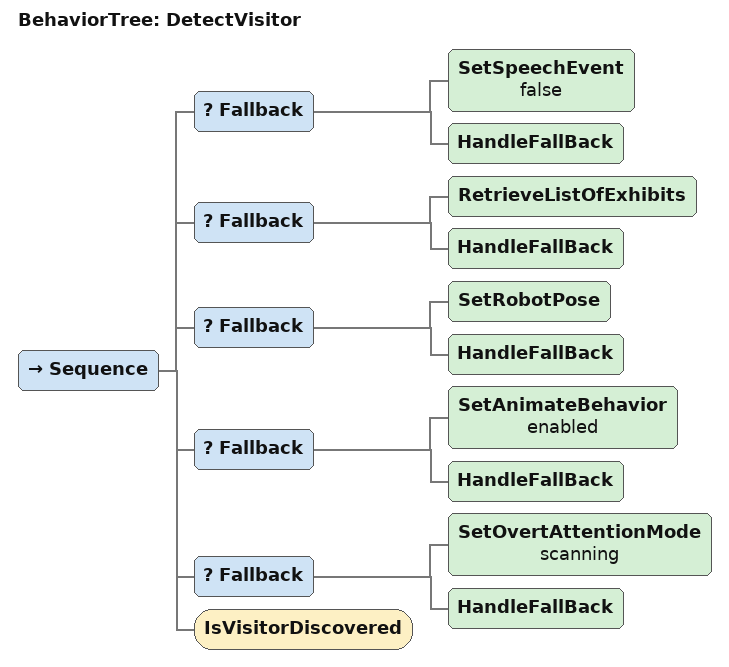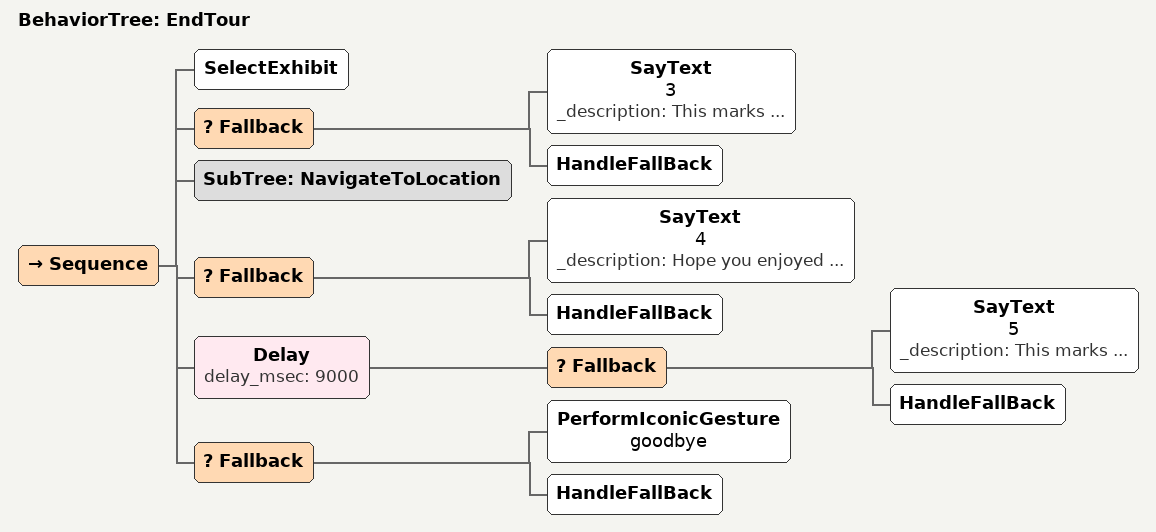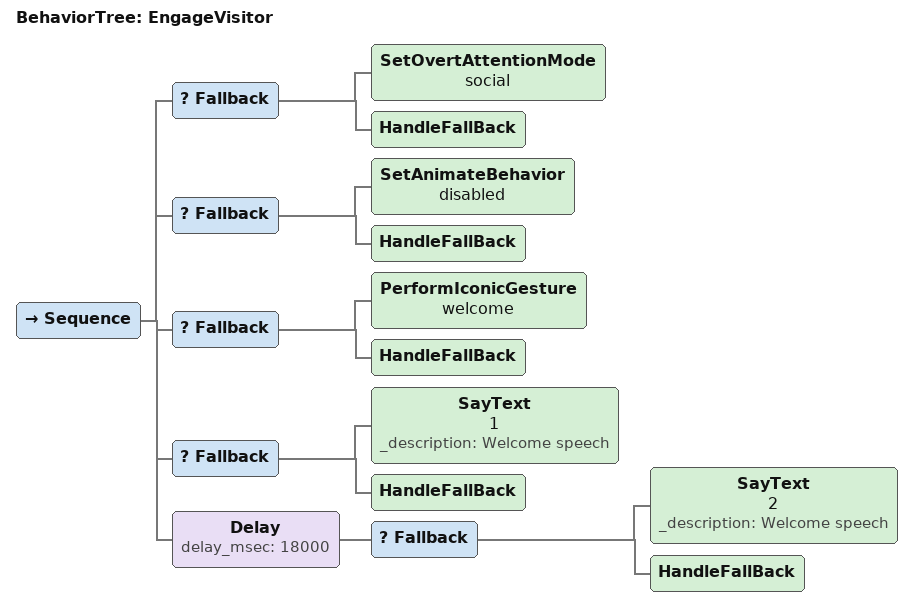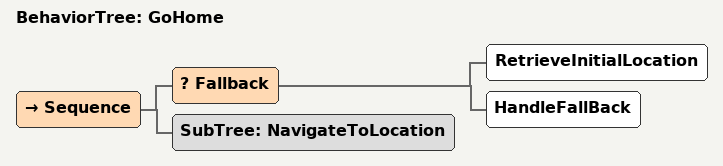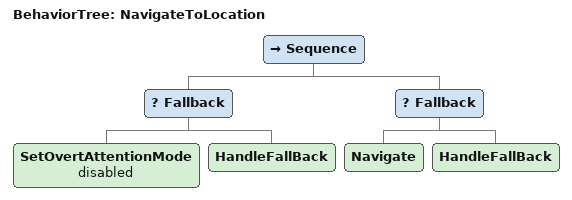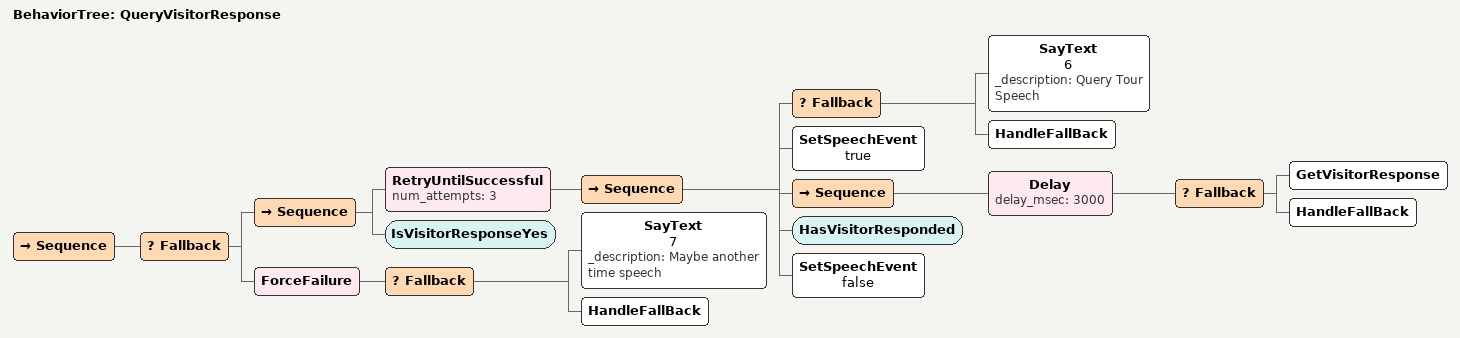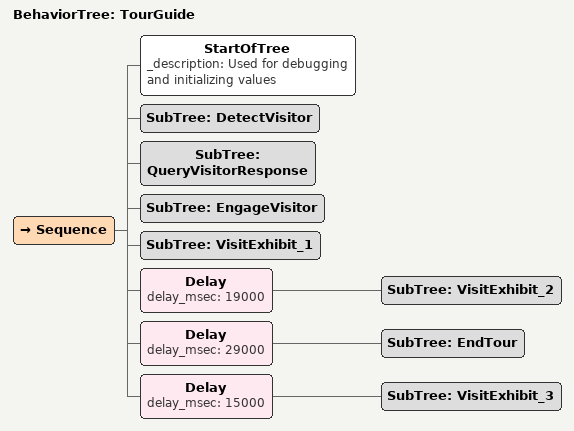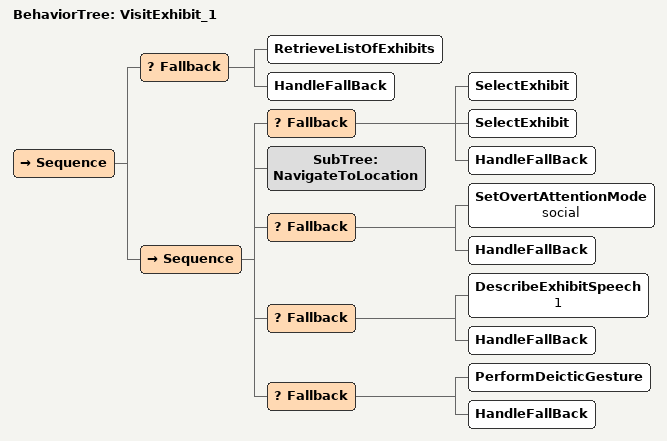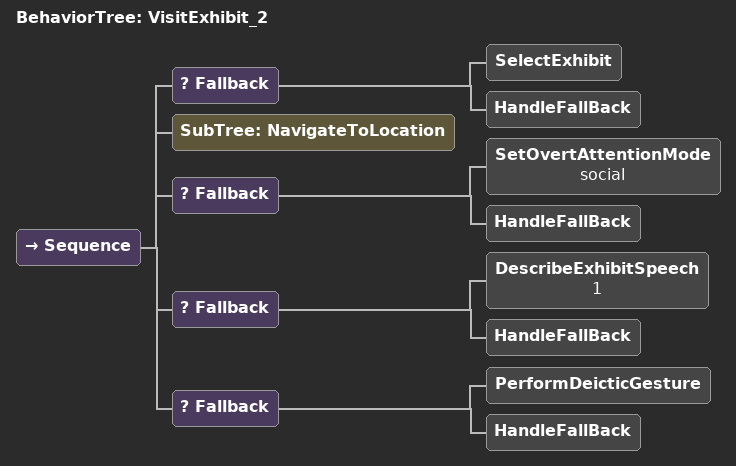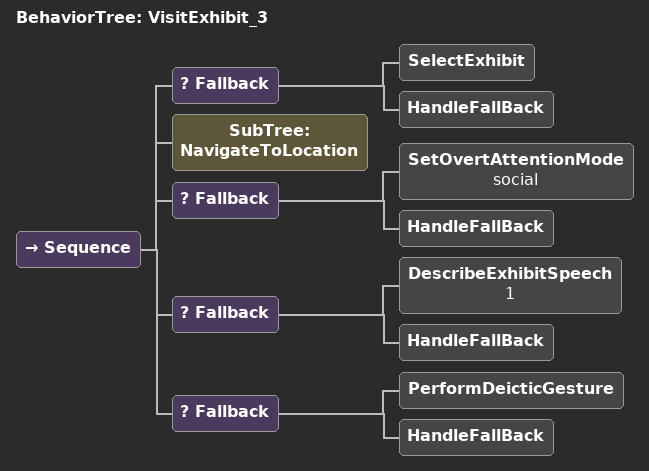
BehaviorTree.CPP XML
<?xml version="1.0" encoding="UTF-8"?>
<root BTCPP_format="4"
      main_tree_to_execute="TourGuide">
  <BehaviorTree ID="DetectVisitor">
    <Sequence>
      <Fallback>
        <SetSpeechEvent name="false"/>
        <HandleFallBack/>
      </Fallback>
      <Fallback>
        <RetrieveListOfExhibits/>
        <HandleFallBack/>
      </Fallback>
      <Fallback>
        <SetRobotPose/>
        <HandleFallBack/>
      </Fallback>
      <Fallback>
        <SetAnimateBehavior name="enabled"/>
        <HandleFallBack/>
      </Fallback>
      <Fallback>
        <SetOvertAttentionMode name="scanning"/>
        <HandleFallBack/>
      </Fallback>
      <IsVisitorDiscovered/>
    </Sequence>
  </BehaviorTree>

  <BehaviorTree ID="EndTour">
    <Sequence>
      <SelectExhibit/>
      <Fallback>
        <SayText name="3"
                 _description="This marks ..."/>
        <HandleFallBack/>
      </Fallback>
      <SubTree ID="NavigateToLocation"/>
      <Fallback>
        <SayText name="4"
                 _description="Hope you enjoyed ..."/>
        <HandleFallBack/>
      </Fallback>
      <Delay delay_msec="9000">
        <Fallback>
          <SayText name="5"
                   _description="This marks ..."/>
          <HandleFallBack/>
        </Fallback>
      </Delay>
      <Fallback>
        <PerformIconicGesture name="goodbye"/>
        <HandleFallBack/>
      </Fallback>
    </Sequence>
  </BehaviorTree>

  <BehaviorTree ID="EngageVisitor">
    <Sequence>
      <Fallback>
        <SetOvertAttentionMode name="social"/>
        <HandleFallBack/>
      </Fallback>
      <Fallback>
        <SetAnimateBehavior name="disabled"/>
        <HandleFallBack/>
      </Fallback>
      <Fallback>
        <PerformIconicGesture name="welcome"/>
        <HandleFallBack/>
      </Fallback>
      <Fallback>
        <SayText name="1"
                 _description="Welcome speech"/>
        <HandleFallBack/>
      </Fallback>
      <Delay delay_msec="18000">
        <Fallback>
          <SayText name="2"
                   _description="Welcome speech"/>
          <HandleFallBack/>
        </Fallback>
      </Delay>
    </Sequence>
  </BehaviorTree>

  <BehaviorTree ID="GoHome">
    <Sequence>
      <Fallback>
        <RetrieveInitialLocation/>
        <HandleFallBack/>
      </Fallback>
      <SubTree ID="NavigateToLocation"/>
    </Sequence>
  </BehaviorTree>

  <BehaviorTree ID="NavigateToLocation">
    <Sequence>
      <Fallback>
        <SetOvertAttentionMode name="disabled"/>
        <HandleFallBack/>
      </Fallback>
      <Fallback>
        <Navigate/>
        <HandleFallBack/>
      </Fallback>
    </Sequence>
  </BehaviorTree>

  <BehaviorTree ID="QueryVisitorResponse">
    <Sequence>
      <Fallback>
        <Sequence>
          <RetryUntilSuccessful num_attempts="3">
            <Sequence>
              <Fallback>
                <SayText name="6"
                         _description="Query Tour Speech"/>
                <HandleFallBack/>
              </Fallback>
              <SetSpeechEvent name="true"/>
              <Sequence>
                <Delay delay_msec="3000">
                  <Fallback>
                    <GetVisitorResponse/>
                    <HandleFallBack/>
                  </Fallback>
                </Delay>
              </Sequence>
              <HasVisitorResponded/>
              <SetSpeechEvent name="false"/>
            </Sequence>
          </RetryUntilSuccessful>
          <IsVisitorResponseYes/>
        </Sequence>
        <ForceFailure>
          <Fallback>
            <SayText name="7"
                     _description="Maybe another time speech"/>
            <HandleFallBack/>
          </Fallback>
        </ForceFailure>
      </Fallback>
    </Sequence>
  </BehaviorTree>

  <BehaviorTree ID="TourGuide">
    <Sequence>
      <StartOfTree _description="Used for debugging and initializing values"/>
      <SubTree ID="DetectVisitor"/>
      <SubTree ID="QueryVisitorResponse"/>
      <SubTree ID="EngageVisitor"/>
      <SubTree ID="VisitExhibit_1"/>
      <Delay delay_msec="19000">
        <SubTree ID="VisitExhibit_2"/>
      </Delay>
      <Delay delay_msec="29000">
        <SubTree ID="EndTour"/>
      </Delay>
      <Delay delay_msec="15000">
        <SubTree ID="VisitExhibit_3"/>
      </Delay>
    </Sequence>
  </BehaviorTree>

  <BehaviorTree ID="VisitExhibit_1">
    <Sequence>
      <Fallback>
        <RetrieveListOfExhibits/>
        <HandleFallBack/>
      </Fallback>
      <Sequence>
        <Fallback>
          <SelectExhibit/>
          <SelectExhibit/>
          <HandleFallBack/>
        </Fallback>
        <SubTree ID="NavigateToLocation"/>
        <Fallback>
          <SetOvertAttentionMode name="social"/>
          <HandleFallBack/>
        </Fallback>
        <Fallback>
          <DescribeExhibitSpeech name="1"/>
          <HandleFallBack/>
        </Fallback>
        <Fallback>
          <PerformDeicticGesture/>
          <HandleFallBack/>
        </Fallback>
      </Sequence>
    </Sequence>
  </BehaviorTree>

  <BehaviorTree ID="VisitExhibit_2">
    <Sequence>
      <Fallback>
        <SelectExhibit/>
        <HandleFallBack/>
      </Fallback>
      <SubTree ID="NavigateToLocation"/>
      <Fallback>
        <SetOvertAttentionMode name="social"/>
        <HandleFallBack/>
      </Fallback>
      <Fallback>
        <DescribeExhibitSpeech name="1"/>
        <HandleFallBack/>
      </Fallback>
      <Fallback>
        <PerformDeicticGesture/>
        <HandleFallBack/>
      </Fallback>
    </Sequence>
  </BehaviorTree>

  <BehaviorTree ID="VisitExhibit_3">
    <Sequence>
      <Fallback>
        <SelectExhibit/>
        <HandleFallBack/>
      </Fallback>
      <SubTree ID="NavigateToLocation"/>
      <Fallback>
        <SetOvertAttentionMode name="social"/>
        <HandleFallBack/>
      </Fallback>
      <Fallback>
        <DescribeExhibitSpeech name="1"/>
        <HandleFallBack/>
      </Fallback>
      <Fallback>
        <PerformDeicticGesture/>
        <HandleFallBack/>
      </Fallback>
    </Sequence>
  </BehaviorTree>

</root>
